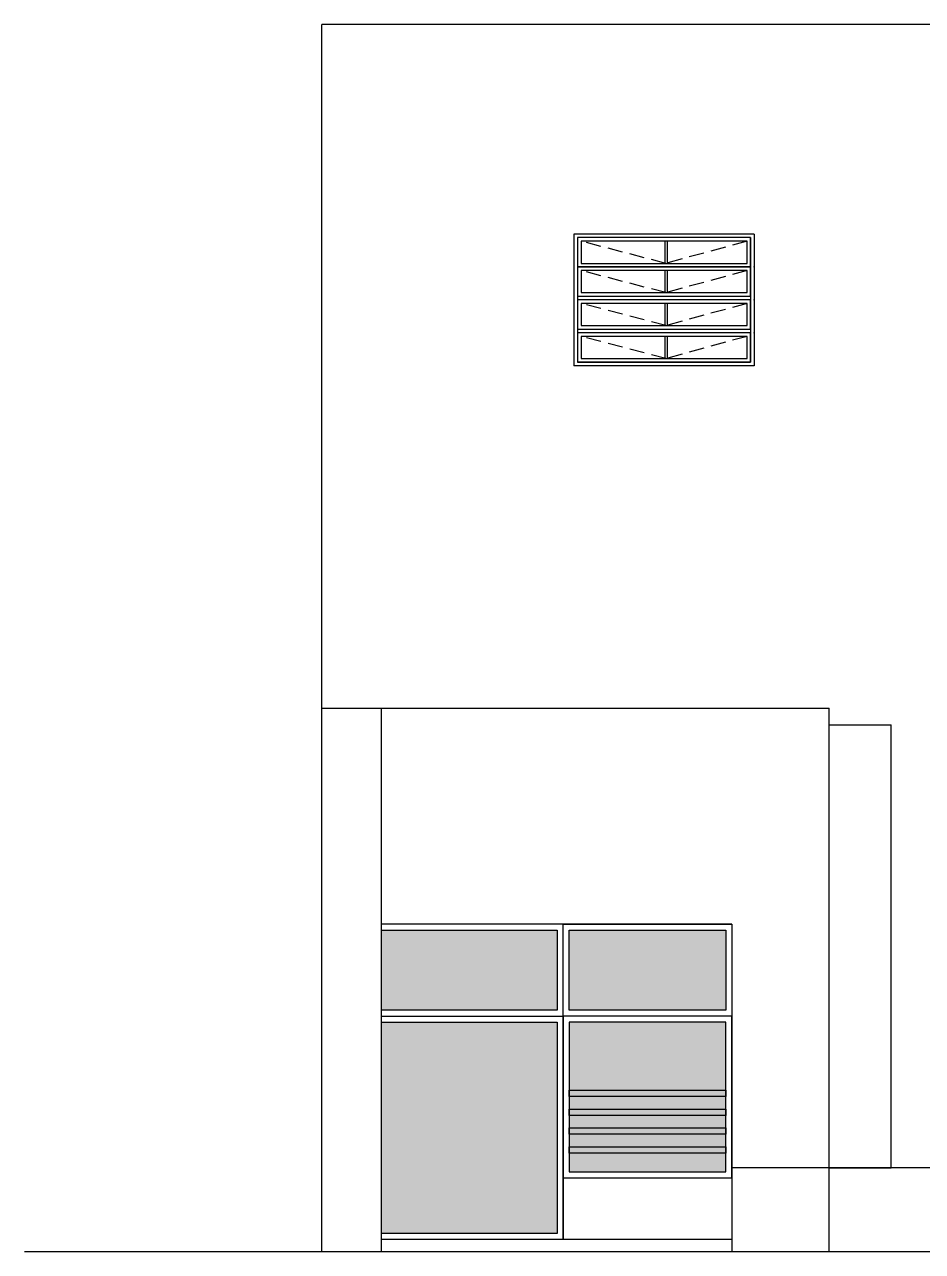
# Model space of a CAD drawing. Header units: millimetres. Extents: x 58411 to 366943, y -302717 to -95300.
# Drawn here: x 314765 to 322269, y -284015 to -273765 of the extents above; entities that cross this region are included whole.
import ezdxf

# ---------------------------------------------------------------- set-up
doc = ezdxf.new("R2010")
doc.units = ezdxf.units.MM
doc.header["$LTSCALE"] = 1000
doc.linetypes.add('HIDDEN', pattern=[0.375, 0.25, -0.125])
for name, color, linetype in [('A-ABER', 7, 'Continuous'), ('a-Columnas', 12, 'Continuous'), ('A-MURHATCH NUEVOS', 24, 'Continuous'), ('A-Muros', 3, 'Continuous'), ('A-Murvis', 1, 'Continuous'), ('A-vista', 1, 'Continuous')]:
    doc.layers.add(name, color=color, linetype=linetype)

msp = doc.modelspace()

# ---------------------------------------------------------------- hatches: boundary and pattern name
at = {"layer": 'A-ABER', "ltscale": 1000}
h = msp.add_hatch(color=253, dxfattribs=at)
h.set_gradient(color1=(186, 227, 225), tint=0.79, name='SPHERICAL')
h.paths.add_polyline_path([(319216.34, -281999.95), (319216.34, -281329.95), (317749.699, -281329.95), (317749.699, -281999.95)])
h = msp.add_hatch(color=253, dxfattribs=at)
h.set_gradient(color1=(186, 227, 225), tint=0.79, name='SPHERICAL')
h.paths.add_polyline_path([(319316.34, -281329.95), (319316.34, -281999.95), (320626.34, -281999.95), (320626.34, -281329.95)])
h = msp.add_hatch(color=253, dxfattribs=at)
h.set_gradient(color1=(186, 227, 225), tint=0.79, name='SPHERICAL')
h.paths.add_polyline_path([(319216.34, -282099.95), (317749.699, -282099.95), (317749.699, -283864.595), (319216.34, -283864.595)])
h = msp.add_hatch(color=253, dxfattribs=at)
h.set_gradient(color1=(186, 227, 225), tint=0.79, name='SPHERICAL')
h.paths.add_polyline_path([(320626.34, -282099.95), (319316.34, -282099.95), (319316.34, -283349.95), (320626.34, -283349.95)])
at = {"layer": 'a-Columnas', "ltscale": 500}
h = msp.add_hatch(color=256, dxfattribs=at)
h.set_gradient(color1=(204, 51, 0), color2=(204, 51, 0), one_color=1, tint=0.4)
h.paths.add_polyline_path([(319316.34, -282667.472), (320626.34, -282667.472), (320626.34, -282719.971), (319316.34, -282719.971)])
h = msp.add_hatch(color=256, dxfattribs=at)
h.set_gradient(color1=(204, 51, 0), color2=(204, 51, 0), one_color=1, tint=0.4)
h.paths.add_polyline_path([(319316.34, -282824.967), (320626.34, -282824.967), (320626.34, -282877.466), (319316.34, -282877.466)])
h = msp.add_hatch(color=256, dxfattribs=at)
h.set_gradient(color1=(204, 51, 0), color2=(204, 51, 0), one_color=1, tint=0.4)
h.paths.add_polyline_path([(319316.34, -282982.462), (320626.34, -282982.462), (320626.34, -283034.96), (319316.34, -283034.96)])
h = msp.add_hatch(color=256, dxfattribs=at)
h.set_gradient(color1=(204, 51, 0), color2=(204, 51, 0), one_color=1, tint=0.4)
h.paths.add_polyline_path([(319316.34, -283139.957), (320626.34, -283139.957), (320626.34, -283192.455), (319316.34, -283192.455)])

# ---------------------------------------------------------------- linework, layer by layer
at = {"ltscale": 500}
for points in [[(317749.699, -281329.95), (319216.34, -281329.95), (319216.34, -281999.95), (317749.699, -281999.95)], [(317749.699, -282099.95), (319216.34, -282099.95), (319216.34, -283864.595), (317749.699, -283864.595)]]:
    msp.add_lwpolyline(points, dxfattribs=at)
for points in [[(320626.34, -281999.95), (319316.34, -281999.95), (319316.34, -281329.95), (320626.34, -281329.95)], [(320626.34, -282099.95), (319316.34, -282099.95), (319316.34, -283349.95), (320626.34, -283349.95)]]:
    msp.add_lwpolyline(points, close=True, dxfattribs=at)
at = {"layer": 'a-Columnas', "ltscale": 500}
msp.add_line((314765.482, -284014.595), (357648.892, -284014.595), dxfattribs=at)
for points in [[(319316.34, -282667.472), (320626.34, -282667.472), (320626.34, -282719.971), (319316.34, -282719.971)], [(319316.34, -282824.967), (320626.34, -282824.967), (320626.34, -282877.466), (319316.34, -282877.466)], [(319316.34, -282982.462), (320626.34, -282982.462), (320626.34, -283034.96), (319316.34, -283034.96)], [(319316.34, -283139.957), (320626.34, -283139.957), (320626.34, -283192.455), (319316.34, -283192.455)]]:
    msp.add_lwpolyline(points, close=True, dxfattribs=at)
at = {"layer": 'A-MURHATCH NUEVOS', "color": 24, "linetype": 'HIDDEN', "ltscale": 0.5}
for p, q in [((320125.914, -275759.595), (319416.094, -275574.595)), ((320803.414, -275574.595), (320125.914, -275759.595)), ((320125.914, -276004.595), (319416.094, -275819.595)), ((320803.414, -275819.595), (320125.914, -276004.595)), ((320125.914, -276279.595), (319416.094, -276094.595)), ((320803.414, -276094.595), (320125.914, -276279.595)), ((320125.914, -276554.595), (319416.094, -276369.595)), ((320803.414, -276369.595), (320125.914, -276554.595))]:
    msp.add_line(p, q, dxfattribs=at)
at = {"layer": 'A-Muros'}
for points in [[(317249.699, -284014.595), (317249.699, -273764.595)], [(335278.319, -273764.595), (317249.699, -273764.595)], [(317749.699, -284014.595), (317749.699, -279475.718)]]:
    msp.add_lwpolyline(points, dxfattribs=at)
at = {"layer": 'A-Murvis'}
for p, q in [((319356.094, -275514.595), (319356.094, -276614.595)), ((320863.414, -275514.595), (319356.094, -275514.595)), ((319356.094, -275514.595), (319356.094, -276614.595)), ((320863.414, -275514.595), (319356.094, -275514.595)), ((319356.094, -275514.595), (319356.094, -276614.595)), ((320863.414, -275514.595), (319356.094, -275514.595)), ((319356.094, -275514.595), (319356.094, -276614.595)), ((320863.414, -275514.595), (319356.094, -275514.595)), ((320863.414, -275514.595), (320863.414, -276614.595)), ((320863.414, -275514.595), (320863.414, -276614.595)), ((320863.414, -275514.595), (320863.414, -276614.595)), ((320863.414, -275514.595), (320863.414, -276614.595)), ((320863.414, -276614.595), (319356.094, -276614.595)), ((320863.414, -276614.595), (319356.094, -276614.595)), ((320863.414, -276614.595), (319356.094, -276614.595)), ((320863.414, -276614.595), (319356.094, -276614.595)), ((317249.699, -279475.718), (321490.63, -279475.718)), ((321490.63, -284014.595), (321490.63, -279475.718)), ((320676.34, -281279.95), (317749.699, -281279.95)), ((320676.34, -281279.95), (320676.34, -283914.595)), ((319266.34, -283399.95), (320676.34, -283399.95)), ((321490.63, -283314.595), (322007.989, -283314.595)), ((320676.34, -283914.595), (317749.699, -283914.595)), ((319266.34, -283914.595), (318891.34, -283914.595)), ((320676.34, -283914.595), (319266.34, -283914.595)), ((320676.34, -283914.595), (320676.34, -284014.595))]:
    msp.add_line(p, q, dxfattribs=at)
at = {"layer": 'A-Murvis', "color": 0}
for p, q in [((319386.094, -275544.595), (319386.094, -276584.595)), ((320833.414, -275544.595), (319386.094, -275544.595)), ((320833.414, -275544.595), (320833.414, -276584.595)), ((320833.414, -276584.595), (319386.094, -276584.595))]:
    msp.add_line(p, q, dxfattribs=at)
at = {"layer": 'A-Murvis'}
for points in [[(321490.63, -284014.595), (321490.63, -279475.718)], [(321490.63, -279614.595), (322007.989, -279614.595)], [(322007.989, -283314.595), (322007.989, -279614.595)], [(341182.053, -283314.595), (320676.34, -283314.595)]]:
    msp.add_lwpolyline(points, dxfattribs=at)
at = {"layer": 'A-vista', "color": 0}
for p, q in [((320115.914, -275574.595), (320115.914, -275759.595)), ((320135.914, -275574.595), (320135.914, -275759.595)), ((320115.914, -275819.595), (320115.914, -276004.595)), ((320135.914, -275819.595), (320135.914, -276004.595)), ((320115.914, -276094.595), (320115.914, -276279.595)), ((320135.914, -276094.595), (320135.914, -276279.595)), ((320115.914, -276369.595), (320115.914, -276554.595)), ((320135.914, -276369.595), (320135.914, -276554.595))]:
    msp.add_line(p, q, dxfattribs=at)
at = {"layer": 'A-vista'}
for p, q in [((319266.34, -283914.595), (319266.34, -282049.95)), ((320676.34, -283399.95), (320676.34, -282049.95)), ((319266.34, -283914.595), (319266.34, -283914.595))]:
    msp.add_line(p, q, dxfattribs=at)
at = {"layer": 'A-vista', "color": 0}
for points in [[(320833.414, -275544.595), (319386.094, -275544.595), (319386.094, -275789.595), (320833.414, -275789.595)], [(320833.414, -275789.595), (319386.094, -275789.595), (319386.094, -276034.595), (320833.414, -276034.595)], [(320833.414, -276064.595), (319386.094, -276064.595), (319386.094, -276309.595), (320833.414, -276309.595)], [(320833.414, -276339.595), (319386.094, -276339.595), (319386.094, -276584.595), (320833.414, -276584.595)]]:
    msp.add_lwpolyline(points, close=True, dxfattribs=at)
at = {"layer": 'A-vista', "color": 24}
for points in [[(320803.414, -275574.595), (319416.094, -275574.595), (319416.094, -275759.595), (320803.414, -275759.595)], [(320803.414, -275819.595), (319416.094, -275819.595), (319416.094, -276004.595), (320803.414, -276004.595)], [(320803.414, -276094.595), (319416.094, -276094.595), (319416.094, -276279.595), (320803.414, -276279.595)], [(320803.414, -276369.595), (319416.094, -276369.595), (319416.094, -276554.595), (320803.414, -276554.595)]]:
    msp.add_lwpolyline(points, close=True, dxfattribs=at)
at = {"layer": 'A-vista'}
msp.add_lwpolyline([(320676.34, -282049.95), (319266.34, -282049.95), (319266.34, -281279.95), (320676.34, -281279.95)], close=True, dxfattribs=at)
msp.add_lwpolyline([(317749.699, -282049.95), (319266.34, -282049.95), (319266.34, -283914.595), (317749.699, -283914.595)], dxfattribs=at)
for p in [(320863.414, -275789.595), (320863.414, -275789.595), (320863.414, -276064.595), (320863.414, -276064.595), (320863.414, -276339.595), (320863.414, -276339.595)]:
    msp.add_point(p, dxfattribs=at)

doc.saveas('drawing.dxf')
